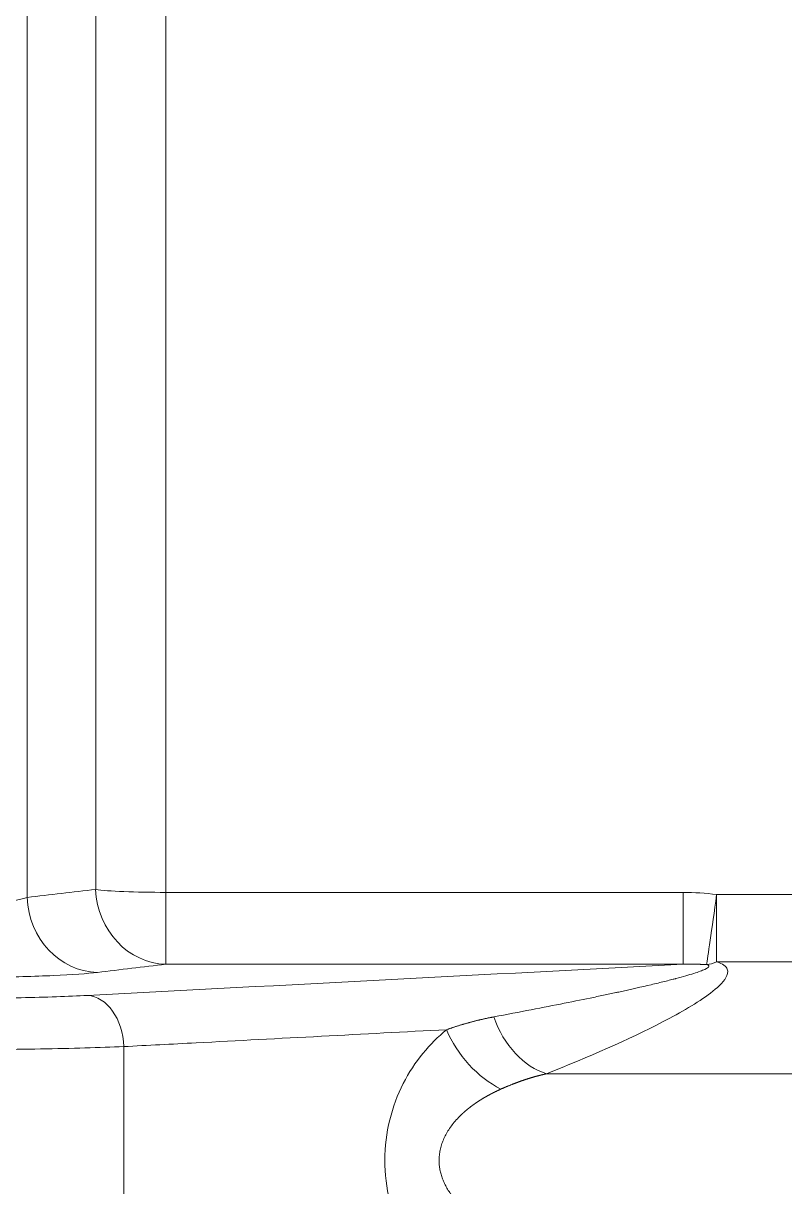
# Model space of a CAD drawing. Header units: millimetres. Extents: x 4664 to 8864, y -38 to 2932.
# Drawn here: x 7848.75 to 7861.69, y 2213.73 to 2233.5 of the extents above; entities that cross this region are included whole.
import ezdxf

# ---------------------------------------------------------------- set-up
doc = ezdxf.new("R2010")
doc.units = ezdxf.units.MM

msp = doc.modelspace()

# ---------------------------------------------------------------- linework, layer by layer
at = {"lineweight": 5}
for p, q in [((7848.815, 2218.648), (7848.815, 2274.057)), ((7851.174, 2271.134), (7851.174, 2217.514)), ((7849.98, 2270.722), (7849.98, 2218.785)), ((7851.174, 2218.735), (7859.965, 2218.735)), ((7859.965, 2218.735), (7859.965, 2217.514)), ((7860.533, 2218.698), (7862.23, 2218.698)), ((7860.533, 2218.698), (7860.533, 2217.553)), ((7859.965, 2217.514), (7851.174, 2217.514)), ((7862.23, 2217.553), (7860.533, 2217.553)), ((7857.644, 2215.653), (7887.038, 2215.653))]:
    msp.add_line(p, q, dxfattribs=at)
for centre, major_axis, ratio, start_param, end_param in [((7850.009, 2218.679), (0.155, -1.297), 0.914458, 4.627819, 6.153496), ((7851.174, 2218.818), (1.306, 0), 0.063553, 3.557424, 4.712389), ((7851.174, 2218.818), (0.155, -1.297), 0.914527, 4.629402, 6.153446), ((7860.533, 2218.78), (-0.177, -1.294), 0.008558, 0.183781, 1.508308), ((7860.533, 2218.78), (-0.351, -1.258), 0.593796, 0.229116, 0.439042), ((7849.841, 2216.114), (0.046, -0.869), 0.706622, 1.533781, 3.067562), ((7857.644, 2216.88), (0.485, -1.212), 0.71441, 4.642637, 5.772482), ((7856.867, 2216.402), (0.828, -1.01), 0.611644, 4.247318, 5.353044)]:
    msp.add_ellipse(centre, major_axis=major_axis, ratio=ratio, start_param=start_param, end_param=end_param, dxfattribs=at)
for points, knots in [([(7846.478, 2218.555), (7846.527, 2218.55), (7846.577, 2218.545), (7846.68, 2218.538), (7846.733, 2218.534), (7846.842, 2218.528), (7846.897, 2218.525), (7847.009, 2218.521), (7847.066, 2218.519), (7847.18, 2218.517), (7847.238, 2218.516), (7847.353, 2218.515), (7847.41, 2218.515), (7847.525, 2218.516), (7847.582, 2218.516), (7847.666, 2218.518), (7847.694, 2218.519), (7847.736, 2218.52), (7847.756, 2218.521), (7847.781, 2218.522), (7847.793, 2218.522), (7847.799, 2218.523), (7847.802, 2218.523), (7847.803, 2218.523), (7847.804, 2218.523), (7847.804, 2218.523), (7847.804, 2218.523), (7847.858, 2218.525), (7847.912, 2218.528), (7848.017, 2218.534), (7848.069, 2218.537), (7848.171, 2218.545), (7848.221, 2218.549), (7848.293, 2218.556), (7848.317, 2218.559), (7848.352, 2218.562), (7848.37, 2218.564), (7848.39, 2218.567), (7848.399, 2218.568), (7848.404, 2218.569), (7848.407, 2218.569), (7848.408, 2218.569), (7848.409, 2218.569), (7848.409, 2218.569), (7848.409, 2218.569), (7848.409, 2218.569), (7848.409, 2218.569), (7848.409, 2218.569), (7848.449, 2218.574), (7848.488, 2218.579), (7848.563, 2218.591), (7848.6, 2218.597), (7848.668, 2218.61), (7848.701, 2218.617), (7848.762, 2218.632), (7848.79, 2218.64), (7848.815, 2218.648)], [0, 0, 0, 0, 0.0625, 0.0625, 0.125, 0.125, 0.1875, 0.1875, 0.25, 0.25, 0.3125, 0.3125, 0.375, 0.375, 0.4375, 0.4375, 0.46875, 0.46875, 0.484375, 0.492188, 0.496094, 0.498047, 0.499023, 0.499512, 0.499756, 0.499756, 0.5, 0.5, 0.5625, 0.5625, 0.625, 0.625, 0.6875, 0.6875, 0.71875, 0.71875, 0.734375, 0.742188, 0.746094, 0.748047, 0.749023, 0.749512, 0.749756, 0.749878, 0.749939, 0.749969, 0.749969, 0.75, 0.75, 0.8125, 0.8125, 0.875, 0.875, 0.9375, 0.9375, 1, 1, 1, 1]), ([(7856.747, 2216.619), (7856.969, 2216.661), (7857.18, 2216.701), (7857.579, 2216.778), (7857.767, 2216.815), (7858.121, 2216.886), (7858.287, 2216.919), (7858.518, 2216.967), (7858.593, 2216.983), (7858.7, 2217.006), (7858.753, 2217.017), (7858.813, 2217.03), (7858.842, 2217.036), (7858.857, 2217.039), (7858.864, 2217.041), (7858.868, 2217.042), (7858.869, 2217.042), (7858.87, 2217.042), (7858.871, 2217.042), (7858.871, 2217.042), (7858.871, 2217.042), (7858.871, 2217.042), (7858.871, 2217.042), (7858.871, 2217.042), (7858.871, 2217.042), (7858.871, 2217.042), (7859.075, 2217.087), (7859.258, 2217.128), (7859.501, 2217.185), (7859.576, 2217.204), (7859.682, 2217.23), (7859.733, 2217.243), (7859.789, 2217.257), (7859.816, 2217.264), (7859.83, 2217.268), (7859.836, 2217.269), (7859.84, 2217.27), (7859.841, 2217.271), (7859.842, 2217.271), (7859.842, 2217.271), (7859.843, 2217.271), (7859.843, 2217.271), (7859.843, 2217.271), (7859.843, 2217.271), (7859.843, 2217.271), (7859.843, 2217.271), (7859.843, 2217.271), (7859.843, 2217.271), (7859.962, 2217.303), (7860.063, 2217.331), (7860.225, 2217.383), (7860.287, 2217.406), (7860.372, 2217.446), (7860.396, 2217.462), (7860.407, 2217.49), (7860.393, 2217.5), (7860.361, 2217.508)], [0, 0, 0, 0, 0.125, 0.125, 0.25, 0.25, 0.375, 0.375, 0.4375, 0.4375, 0.46875, 0.484375, 0.492187, 0.496094, 0.498047, 0.499023, 0.499512, 0.499756, 0.499878, 0.499939, 0.499969, 0.499985, 0.499992, 0.499996, 0.499996, 0.5, 0.5, 0.625, 0.625, 0.6875, 0.6875, 0.71875, 0.734375, 0.742187, 0.746094, 0.748047, 0.749023, 0.749512, 0.749756, 0.749878, 0.749939, 0.749969, 0.749985, 0.749992, 0.749996, 0.749998, 0.749998, 0.75, 0.75, 0.8125, 0.8125, 0.875, 0.875, 0.9375, 0.9375, 1, 1, 1, 1]), ([(7860.533, 2217.553), (7860.64, 2217.523), (7860.697, 2217.476), (7860.731, 2217.383), (7860.717, 2217.335), (7860.639, 2217.197), (7860.54, 2217.109), (7860.206, 2216.855), (7859.924, 2216.694), (7859.027, 2216.228), (7858.352, 2215.936), (7857.644, 2215.653)], [0, 0, 0, 0, 0.0625, 0.0625, 0.125, 0.125, 0.25, 0.25, 0.5, 0.5, 1, 1, 1, 1]), ([(7860.361, 2217.508), (7860.357, 2217.508), (7860.351, 2217.508), (7860.341, 2217.509), (7860.331, 2217.509), (7860.321, 2217.51), (7860.311, 2217.51), (7860.301, 2217.511), (7860.29, 2217.511), (7860.28, 2217.512), (7860.269, 2217.512), (7860.259, 2217.512), (7860.248, 2217.513), (7860.237, 2217.513), (7860.226, 2217.514), (7860.215, 2217.514), (7860.204, 2217.514), (7860.193, 2217.514), (7860.182, 2217.515), (7860.171, 2217.515), (7860.159, 2217.515), (7860.148, 2217.515), (7860.136, 2217.515), (7860.124, 2217.515), (7860.113, 2217.515), (7860.101, 2217.516), (7860.089, 2217.516), (7860.077, 2217.516), (7860.065, 2217.516), (7860.053, 2217.515), (7860.04, 2217.515), (7860.028, 2217.515), (7860.015, 2217.515), (7860.003, 2217.515), (7859.99, 2217.515), (7859.977, 2217.515), (7859.969, 2217.514), (7859.965, 2217.514)], [0, 0, 0, 0, 0.024731, 0.049688, 0.07487, 0.100279, 0.125913, 0.151773, 0.177859, 0.204171, 0.230708, 0.257472, 0.284462, 0.311677, 0.339118, 0.366786, 0.394679, 0.422798, 0.451143, 0.479714, 0.508511, 0.537534, 0.566783, 0.596258, 0.625959, 0.655886, 0.686039, 0.716418, 0.747023, 0.777854, 0.808911, 0.840194, 0.871703, 0.903438, 0.9354, 0.967587, 1, 1, 1, 1]), ([(7850.009, 2217.375), (7849.837, 2217.355), (7849.583, 2217.337), (7849.101, 2217.315), (7848.928, 2217.308), (7848.556, 2217.298), (7848.356, 2217.294), (7847.747, 2217.285), (7847.312, 2217.283), (7846.688, 2217.289), (7846.481, 2217.292), (7846.09, 2217.301), (7845.905, 2217.306), (7845.73, 2217.312)], [0, 0, 0, 0, 0.25, 0.25, 0.375, 0.375, 0.5, 0.5, 0.75, 0.75, 0.875, 0.875, 1, 1, 1, 1]), ([(7849.841, 2216.984), (7849.678, 2216.975), (7849.502, 2216.968), (7849.125, 2216.954), (7848.922, 2216.949), (7848.5, 2216.94), (7848.283, 2216.936), (7847.837, 2216.931), (7847.606, 2216.93), (7846.925, 2216.93), (7846.467, 2216.935), (7845.629, 2216.953), (7845.241, 2216.967), (7844.916, 2216.984)], [0, 0, 0, 0, 0.125, 0.125, 0.25, 0.25, 0.375, 0.375, 0.5, 0.5, 0.75, 0.75, 1, 1, 1, 1]), ([(7855.944, 2216.402), (7855.944, 2216.402), (7855.951, 2216.404), (7855.964, 2216.409), (7855.984, 2216.416), (7856.004, 2216.423), (7856.024, 2216.43), (7856.045, 2216.437), (7856.065, 2216.443), (7856.085, 2216.45), (7856.105, 2216.457), (7856.126, 2216.463), (7856.146, 2216.469), (7856.166, 2216.476), (7856.187, 2216.482), (7856.207, 2216.488), (7856.227, 2216.494), (7856.248, 2216.5), (7856.268, 2216.506), (7856.288, 2216.512), (7856.309, 2216.518), (7856.329, 2216.523), (7856.35, 2216.529), (7856.371, 2216.534), (7856.391, 2216.54), (7856.412, 2216.545), (7856.432, 2216.55), (7856.453, 2216.555), (7856.474, 2216.561), (7856.495, 2216.566), (7856.515, 2216.57), (7856.536, 2216.575), (7856.557, 2216.58), (7856.578, 2216.585), (7856.599, 2216.589), (7856.62, 2216.594), (7856.641, 2216.598), (7856.662, 2216.603), (7856.683, 2216.607), (7856.704, 2216.611), (7856.725, 2216.615), (7856.74, 2216.618), (7856.747, 2216.619)], [0, 0, 0, 0, 0.000014, 0.025052, 0.050118, 0.075214, 0.100339, 0.125493, 0.150678, 0.175892, 0.201137, 0.226412, 0.251718, 0.277055, 0.302423, 0.327823, 0.353254, 0.378718, 0.404213, 0.429741, 0.455301, 0.480895, 0.506521, 0.532181, 0.557874, 0.583601, 0.609362, 0.635157, 0.660986, 0.68685, 0.712749, 0.738683, 0.764652, 0.790657, 0.816698, 0.842774, 0.868887, 0.895036, 0.921222, 0.947444, 0.973703, 1, 1, 1, 1]), ([(7850.456, 2216.114), (7850.866, 2216.136), (7851.276, 2216.157), (7853.106, 2216.253), (7854.525, 2216.327), (7855.944, 2216.402)], [0, 0, 0, 0, 0.224212, 0.224212, 1, 1, 1, 1]), ([(7855.944, 2211.959), (7855.657, 2212.195), (7855.4, 2212.496), (7855.012, 2213.258), (7854.892, 2213.715), (7854.894, 2214.653), (7855.013, 2215.106), (7855.302, 2215.674), (7855.417, 2215.846), (7855.665, 2216.15), (7855.8, 2216.284), (7855.944, 2216.402)], [0, 0, 0, 0, 0.25, 0.25, 0.5, 0.5, 0.75, 0.75, 0.875, 0.875, 1, 1, 1, 1]), ([(7844.3, 2216.114), (7844.705, 2216.097), (7845.192, 2216.084), (7845.977, 2216.07), (7846.252, 2216.067), (7846.813, 2216.062), (7847.096, 2216.061), (7847.664, 2216.061), (7847.952, 2216.062), (7848.51, 2216.067), (7848.781, 2216.07), (7849.308, 2216.079), (7849.562, 2216.085), (7850.033, 2216.098), (7850.253, 2216.106), (7850.456, 2216.114)], [0, 0, 0, 0, 0.25, 0.25, 0.375, 0.375, 0.5, 0.5, 0.625, 0.625, 0.75, 0.75, 0.875, 0.875, 1, 1, 1, 1]), ([(7857.644, 2215.653), (7857.641, 2215.653), (7857.636, 2215.651), (7857.627, 2215.649), (7857.618, 2215.647), (7857.609, 2215.645), (7857.6, 2215.643), (7857.59, 2215.641), (7857.581, 2215.639), (7857.572, 2215.637), (7857.563, 2215.634), (7857.553, 2215.632), (7857.544, 2215.63), (7857.535, 2215.627), (7857.525, 2215.625), (7857.516, 2215.623), (7857.506, 2215.62), (7857.497, 2215.618), (7857.487, 2215.615), (7857.477, 2215.613), (7857.468, 2215.61), (7857.458, 2215.607), (7857.448, 2215.605), (7857.438, 2215.602), (7857.428, 2215.599), (7857.418, 2215.596), (7857.408, 2215.593), (7857.398, 2215.59), (7857.388, 2215.587), (7857.378, 2215.584), (7857.368, 2215.581), (7857.358, 2215.578), (7857.347, 2215.575), (7857.337, 2215.572), (7857.327, 2215.568), (7857.316, 2215.565), (7857.306, 2215.562), (7857.295, 2215.558), (7857.285, 2215.555), (7857.274, 2215.551), (7857.263, 2215.548), (7857.253, 2215.544), (7857.243, 2215.541), (7857.232, 2215.537), (7857.222, 2215.534), (7857.211, 2215.53), (7857.2, 2215.526), (7857.189, 2215.522), (7857.177, 2215.518), (7857.166, 2215.514), (7857.154, 2215.509), (7857.141, 2215.505), (7857.129, 2215.5), (7857.116, 2215.495), (7857.104, 2215.49), (7857.091, 2215.485), (7857.077, 2215.48), (7857.064, 2215.475), (7857.05, 2215.47), (7857.036, 2215.464), (7857.022, 2215.458), (7857.007, 2215.452), (7856.993, 2215.446), (7856.978, 2215.44), (7856.963, 2215.434), (7856.947, 2215.427), (7856.932, 2215.421), (7856.916, 2215.414), (7856.9, 2215.407), (7856.884, 2215.4), (7856.873, 2215.395), (7856.867, 2215.392)], [0, 0, 0, 0, 0.011212, 0.02249, 0.033833, 0.045243, 0.056718, 0.06826, 0.079867, 0.091541, 0.103281, 0.115086, 0.126958, 0.138895, 0.150899, 0.162969, 0.175105, 0.187307, 0.199575, 0.211909, 0.224309, 0.236775, 0.249307, 0.261906, 0.274571, 0.287301, 0.300098, 0.312962, 0.325891, 0.338886, 0.351948, 0.365076, 0.37827, 0.39153, 0.404857, 0.41825, 0.431709, 0.445234, 0.458825, 0.472483, 0.486207, 0.499997, 0.513017, 0.526338, 0.539961, 0.553885, 0.568111, 0.582639, 0.597468, 0.612598, 0.62803, 0.643764, 0.659799, 0.676135, 0.692774, 0.709714, 0.726955, 0.744498, 0.762342, 0.780488, 0.798936, 0.817685, 0.836736, 0.856089, 0.875743, 0.895698, 0.915955, 0.936514, 0.957375, 0.978536, 1, 1, 1, 1]), ([(7856.867, 2215.392), (7856.865, 2215.391), (7856.86, 2215.389), (7856.853, 2215.386), (7856.845, 2215.382), (7856.838, 2215.379), (7856.831, 2215.376), (7856.824, 2215.372), (7856.817, 2215.369), (7856.81, 2215.366), (7856.803, 2215.362), (7856.796, 2215.359), (7856.789, 2215.356), (7856.782, 2215.352), (7856.775, 2215.349), (7856.768, 2215.345), (7856.761, 2215.342), (7856.754, 2215.339), (7856.747, 2215.335), (7856.74, 2215.332), (7856.733, 2215.328), (7856.727, 2215.325), (7856.72, 2215.321), (7856.713, 2215.318), (7856.706, 2215.314), (7856.7, 2215.311), (7856.693, 2215.307), (7856.686, 2215.304), (7856.68, 2215.3), (7856.673, 2215.297), (7856.667, 2215.293), (7856.66, 2215.29), (7856.654, 2215.286), (7856.647, 2215.283), (7856.641, 2215.279), (7856.634, 2215.276), (7856.628, 2215.272), (7856.622, 2215.268), (7856.615, 2215.265), (7856.609, 2215.261), (7856.603, 2215.258), (7856.596, 2215.254), (7856.59, 2215.25), (7856.584, 2215.247), (7856.578, 2215.243), (7856.572, 2215.239), (7856.565, 2215.236), (7856.559, 2215.232), (7856.553, 2215.228), (7856.547, 2215.225), (7856.541, 2215.221), (7856.535, 2215.217), (7856.529, 2215.214), (7856.523, 2215.21), (7856.517, 2215.206), (7856.511, 2215.203), (7856.506, 2215.199), (7856.5, 2215.195), (7856.494, 2215.191), (7856.488, 2215.188), (7856.482, 2215.184), (7856.477, 2215.18), (7856.471, 2215.176), (7856.465, 2215.172), (7856.46, 2215.169), (7856.454, 2215.165), (7856.448, 2215.161), (7856.443, 2215.157), (7856.437, 2215.153), (7856.432, 2215.15), (7856.426, 2215.146), (7856.421, 2215.142), (7856.415, 2215.138), (7856.41, 2215.134), (7856.405, 2215.131), (7856.399, 2215.127), (7856.394, 2215.123), (7856.389, 2215.119), (7856.383, 2215.115), (7856.378, 2215.111), (7856.373, 2215.107), (7856.368, 2215.103), (7856.362, 2215.1), (7856.357, 2215.096), (7856.352, 2215.092), (7856.347, 2215.088), (7856.342, 2215.084), (7856.337, 2215.08), (7856.332, 2215.076), (7856.327, 2215.072), (7856.322, 2215.068), (7856.317, 2215.064), (7856.312, 2215.06), (7856.307, 2215.056), (7856.302, 2215.053), (7856.297, 2215.049), (7856.293, 2215.045), (7856.288, 2215.041), (7856.283, 2215.037), (7856.278, 2215.033), (7856.274, 2215.029), (7856.269, 2215.025), (7856.264, 2215.021), (7856.26, 2215.017), (7856.255, 2215.013), (7856.25, 2215.009), (7856.246, 2215.005), (7856.241, 2215.001), (7856.237, 2214.997), (7856.232, 2214.993), (7856.228, 2214.989), (7856.224, 2214.985), (7856.219, 2214.981), (7856.215, 2214.977), (7856.21, 2214.973), (7856.206, 2214.969), (7856.202, 2214.965), (7856.198, 2214.961), (7856.193, 2214.957), (7856.189, 2214.953), (7856.16, 2214.924), (7856.108, 2214.871), (7856.04, 2214.788), (7855.98, 2214.704), (7855.93, 2214.619), (7855.889, 2214.533), (7855.857, 2214.446), (7855.834, 2214.358), (7855.82, 2214.27), (7855.816, 2214.211), (7855.816, 2214.155), (7855.819, 2214.102), (7855.83, 2214.022), (7855.849, 2213.943), (7855.875, 2213.865), (7855.908, 2213.786), (7855.949, 2213.709), (7855.997, 2213.632), (7856.052, 2213.557), (7856.115, 2213.483), (7856.164, 2213.433), (7856.194, 2213.404), (7856.202, 2213.396), (7856.211, 2213.388), (7856.22, 2213.38), (7856.229, 2213.371), (7856.238, 2213.363), (7856.248, 2213.355), (7856.257, 2213.347), (7856.266, 2213.339), (7856.276, 2213.33), (7856.286, 2213.322), (7856.296, 2213.314), (7856.305, 2213.306), (7856.316, 2213.298), (7856.326, 2213.29), (7856.336, 2213.282), (7856.346, 2213.274), (7856.357, 2213.266), (7856.367, 2213.258), (7856.378, 2213.25), (7856.389, 2213.242), (7856.4, 2213.234), (7856.411, 2213.226), (7856.422, 2213.218), (7856.433, 2213.21), (7856.445, 2213.203), (7856.456, 2213.195), (7856.468, 2213.187), (7856.479, 2213.179), (7856.491, 2213.172), (7856.503, 2213.164), (7856.515, 2213.156), (7856.527, 2213.149), (7856.54, 2213.141), (7856.552, 2213.134), (7856.565, 2213.126), (7856.577, 2213.118), (7856.59, 2213.111), (7856.603, 2213.104), (7856.616, 2213.096), (7856.629, 2213.089), (7856.642, 2213.081), (7856.655, 2213.074), (7856.668, 2213.067), (7856.682, 2213.06), (7856.695, 2213.052), (7856.709, 2213.045), (7856.723, 2213.038), (7856.737, 2213.031), (7856.751, 2213.024), (7856.765, 2213.017), (7856.779, 2213.01), (7856.794, 2213.003), (7856.808, 2212.996), (7856.823, 2212.989), (7856.837, 2212.983), (7856.852, 2212.976), (7856.862, 2212.971), (7856.867, 2212.969)], [0, 0, 0, 0, 0.002475, 0.004943, 0.007405, 0.00986, 0.012308, 0.014749, 0.017185, 0.019613, 0.022035, 0.02445, 0.026859, 0.029261, 0.031656, 0.034045, 0.036427, 0.038803, 0.041172, 0.043535, 0.045891, 0.04824, 0.050583, 0.052919, 0.055249, 0.057572, 0.059889, 0.062199, 0.064503, 0.0668, 0.069091, 0.071375, 0.073652, 0.075924, 0.078188, 0.080446, 0.082698, 0.084943, 0.087182, 0.089414, 0.09164, 0.09386, 0.096073, 0.098279, 0.100479, 0.102673, 0.10486, 0.107041, 0.109215, 0.111383, 0.113545, 0.1157, 0.117849, 0.119991, 0.122127, 0.124257, 0.12638, 0.128497, 0.130608, 0.132712, 0.13481, 0.136902, 0.138988, 0.141067, 0.143139, 0.145206, 0.147266, 0.14932, 0.151368, 0.153409, 0.155444, 0.157473, 0.159496, 0.161512, 0.163522, 0.165526, 0.167524, 0.169515, 0.171501, 0.17348, 0.175453, 0.17742, 0.17938, 0.181335, 0.183283, 0.185225, 0.187162, 0.189091, 0.191015, 0.192933, 0.194845, 0.19675, 0.19865, 0.200543, 0.202431, 0.204312, 0.206188, 0.208057, 0.20992, 0.211778, 0.213629, 0.215474, 0.217314, 0.219147, 0.220975, 0.222796, 0.224612, 0.226421, 0.228225, 0.230023, 0.231815, 0.233601, 0.235381, 0.237156, 0.238924, 0.240687, 0.242444, 0.244195, 0.24594, 0.24768, 0.249413, 0.282469, 0.313857, 0.343696, 0.372124, 0.399303, 0.425415, 0.450668, 0.47529, 0.499526, 0.499992, 0.521832, 0.543962, 0.566565, 0.589811, 0.613859, 0.638851, 0.664914, 0.69216, 0.720687, 0.750581, 0.754142, 0.757728, 0.761339, 0.764974, 0.768634, 0.772319, 0.776029, 0.779763, 0.783523, 0.787308, 0.791118, 0.794954, 0.798815, 0.802701, 0.806614, 0.810551, 0.814515, 0.818504, 0.82252, 0.826561, 0.830628, 0.834722, 0.838842, 0.842988, 0.84716, 0.851359, 0.855584, 0.859836, 0.864114, 0.868419, 0.872751, 0.877109, 0.881495, 0.885907, 0.890346, 0.894812, 0.899305, 0.903826, 0.908373, 0.912948, 0.91755, 0.922179, 0.926836, 0.93152, 0.936232, 0.940971, 0.945737, 0.950531, 0.955353, 0.960203, 0.96508, 0.969985, 0.974918, 0.979878, 0.984867, 0.989883, 0.994928, 1, 1, 1, 1])]:
    msp.add_open_spline(points, degree=3, knots=knots, dxfattribs=at)
for points in [[(7848.815, 2218.648), (7849.203, 2218.694), (7849.591, 2218.739), (7849.98, 2218.785)], [(7859.965, 2218.735), (7860.155, 2218.735), (7860.344, 2218.723), (7860.533, 2218.698)], [(7859.965, 2217.514), (7856.59, 2217.337), (7853.215, 2217.161), (7849.841, 2216.984)], [(7851.174, 2217.514), (7850.786, 2217.468), (7850.398, 2217.422), (7850.009, 2217.375)], [(7850.456, 2216.114), (7850.456, 2214.825), (7850.456, 2213.536), (7850.456, 2212.247)]]:
    msp.add_open_spline(points, degree=3, dxfattribs=at)

doc.saveas('drawing.dxf')
